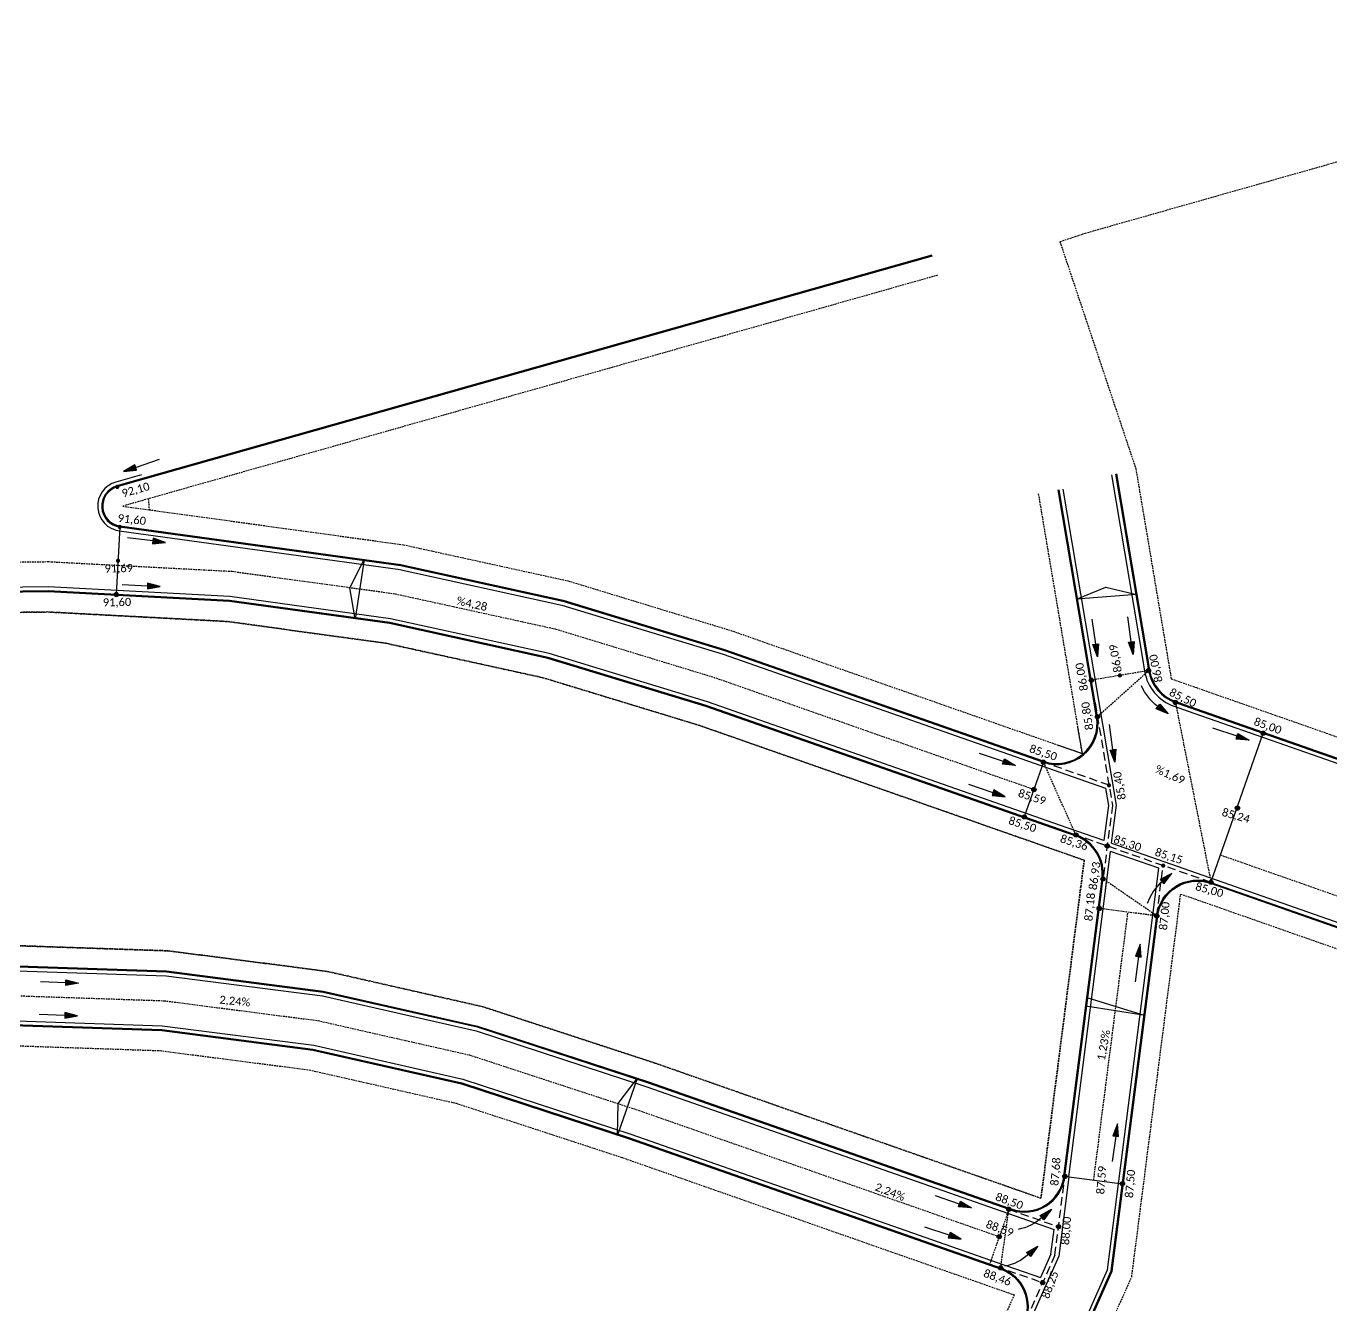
# Model space of a CAD drawing. Header units: metres. Extents: x 2615496 to 2632651, y 4927671 to 4929056.
# Drawn here: x 2625938.8 to 2626134.5, y 4928201.2 to 4928393 of the extents above; entities that cross this region are included whole.
import ezdxf

# ---------------------------------------------------------------- set-up
doc = ezdxf.new("R2010")
doc.units = ezdxf.units.M
doc.header["$MEASUREMENT"] = 0
doc.linetypes.add('HIDDEN', pattern=[0.375, 0.25, -0.125])
doc.linetypes.add('TRAZOS2', pattern=[0.375, 0.25, -0.125])
doc.layers.add('BocaCalle', color=50, linetype='HIDDEN', plot=False)
doc.layers.add('Eje Calle', color=182, linetype='HIDDEN', plot=False)
for name, color, linetype in [('CotaFCC', 6, 'Continuous'), ('Cuneta', 211, 'Continuous'), ('Escurrimiento', 160, 'Continuous'), ('GáliboS', 2, 'Continuous'), ('Manzanas', 134, 'HIDDEN'), ('Pendiente', 10, 'HIDDEN'), ('Quiebre', 212, 'Continuous'), ('Vereda', 3, 'Continuous')]:
    doc.layers.add(name, color=color, linetype=linetype)
doc.styles.get("Standard").update_dxf_attribs({"font": 'CALIBRI.TTF'})

# ---------------------------------------------------------------- blocks, each defined once
blk = doc.blocks.new('Flecha Claudio')
at = {"layer": 'Escurrimiento'}
blk.add_hatch(color=256, dxfattribs=at).paths.add_polyline_path([(-1.99, 0.44), (-1.99, -0.46), (0, 0)])
for points in [[(0, 0), (-1.99, -0.46), (-1.99, 0.44), (0, 0)], [(-1.99, -0.01), (-5.99, -0.01)]]:
    blk.add_lwpolyline(points, dxfattribs=at)
blk = doc.blocks.new('Flecha curva')
at = {"layer": 'Escurrimiento'}
blk.add_hatch(color=256, dxfattribs=at).paths.add_polyline_path([(0, 0), (-1.74, -0.85), (-1.21, -1.52)])
blk.add_lwpolyline([(-1.74, -0.85), (-1.21, -1.52), (0, 0), (-1.74, -0.85)], dxfattribs=at)
blk.add_arc((3.16, -7.02), 7.45, 128.5129, 159.4004, dxfattribs=at)

msp = doc.modelspace()

# ---------------------------------------------------------------- hatches: boundary and pattern name
at = {"layer": 'CotaFCC'}
h = msp.add_hatch(color=256, dxfattribs=at)
edge = h.paths.add_edge_path()
edge.add_arc((2625952.4448, 4928323.8941), 0.3186, 0, 360)
h = msp.add_hatch(color=256, dxfattribs=at)
edge = h.paths.add_edge_path()
edge.add_arc((2625952.83316, 4928317.88712), 0.3186, 0, 360)
h = msp.add_hatch(color=256, dxfattribs=at)
edge = h.paths.add_edge_path()
edge.add_arc((2625952.56483, 4928312.81371), 0.3186, 0, 360)
h = msp.add_hatch(color=256, dxfattribs=at)
edge = h.paths.add_edge_path()
edge.add_arc((2625952.29649, 4928307.74031), 0.3186, 0, 360)
h = msp.add_hatch(color=256, dxfattribs=at)
edge = h.paths.add_edge_path()
edge.add_arc((2626107.12144, 4928296.33699), 0.3186, 0, 360)
h = msp.add_hatch(color=256, dxfattribs=at)
edge = h.paths.add_edge_path()
edge.add_arc((2626098.54224, 4928294.89222), 0.3186, 0, 360)
h = msp.add_hatch(color=256, dxfattribs=at)
edge = h.paths.add_edge_path()
edge.add_arc((2626102.83184, 4928295.6146), 0.3186, 0, 360)
h = msp.add_hatch(color=256, dxfattribs=at)
edge = h.paths.add_edge_path()
edge.add_arc((2626111.15272, 4928291.55414), 0.3186, 0, 360)
h = msp.add_hatch(color=256, dxfattribs=at)
edge = h.paths.add_edge_path()
edge.add_arc((2626099.46421, 4928289.41744), 0.3186, 0, 360)
h = msp.add_hatch(color=256, dxfattribs=at)
edge = h.paths.add_edge_path()
edge.add_arc((2626124.32373, 4928286.94001), 0.3186, 0, 360)
h = msp.add_hatch(color=256, dxfattribs=at)
edge = h.paths.add_edge_path()
edge.add_arc((2626091.36627, 4928282.592), 0.3186, 0, 360)
h = msp.add_hatch(color=256, dxfattribs=at)
edge = h.paths.add_edge_path()
edge.add_arc((2626089.92806, 4928278.48663), 0.3186, 0, 360)
h = msp.add_hatch(color=256, dxfattribs=at)
edge = h.paths.add_edge_path()
edge.add_arc((2626101.19115, 4928279.13178), 0.3186, 0, 360)
h = msp.add_hatch(color=256, dxfattribs=at)
edge = h.paths.add_edge_path()
edge.add_arc((2626088.48985, 4928274.38127), 0.3186, 0, 360)
h = msp.add_hatch(color=256, dxfattribs=at)
edge = h.paths.add_edge_path()
edge.add_arc((2626120.4558, 4928275.70998), 0.3186, 0, 360)
h = msp.add_hatch(color=256, dxfattribs=at)
edge = h.paths.add_edge_path()
edge.add_arc((2626096.22484, 4928271.6715), 0.3186, 0, 360)
h = msp.add_hatch(color=256, dxfattribs=at)
edge = h.paths.add_edge_path()
edge.add_arc((2626100.92347, 4928270.02546), 0.3186, 0, 360)
h = msp.add_hatch(color=256, dxfattribs=at)
edge = h.paths.add_edge_path()
edge.add_arc((2626109.31818, 4928267.08458), 0.3186, 0, 360)
h = msp.add_hatch(color=256, dxfattribs=at)
edge = h.paths.add_edge_path()
edge.add_arc((2626100.29181, 4928265.08708), 0.3186, 0, 360)
h = msp.add_hatch(color=256, dxfattribs=at)
edge = h.paths.add_edge_path()
edge.add_arc((2626116.48795, 4928264.57283), 0.3186, 0, 360)
h = msp.add_hatch(color=256, dxfattribs=at)
edge = h.paths.add_edge_path()
edge.add_arc((2626099.72462, 4928260.65278), 0.3186, 0, 360)
h = msp.add_hatch(color=256, dxfattribs=at)
edge = h.paths.add_edge_path()
edge.add_arc((2626108.35432, 4928259.54897), 0.3186, 0, 360)
h = msp.add_hatch(color=256, dxfattribs=at)
edge = h.paths.add_edge_path()
edge.add_arc((2626094.58424, 4928220.4647), 0.3186, 0, 360)
h = msp.add_hatch(color=256, dxfattribs=at)
edge = h.paths.add_edge_path()
edge.add_arc((2626103.21393, 4928219.36089), 0.3186, 0, 360)
h = msp.add_hatch(color=256, dxfattribs=at)
edge = h.paths.add_edge_path()
edge.add_arc((2626086.173, 4928215.53809), 0.3186, 0, 360)
h = msp.add_hatch(color=256, dxfattribs=at)
edge = h.paths.add_edge_path()
edge.add_arc((2626093.62037, 4928212.92909), 0.3186, 0, 360)
h = msp.add_hatch(color=256, dxfattribs=at)
edge = h.paths.add_edge_path()
edge.add_arc((2626084.73479, 4928211.43273), 0.3186, 0, 360)
h = msp.add_hatch(color=256, dxfattribs=at)
edge = h.paths.add_edge_path()
edge.add_arc((2626084.94277, 4928206.75065), 0.3186, 0, 360)
h = msp.add_hatch(color=256, dxfattribs=at)
edge = h.paths.add_edge_path()
edge.add_arc((2626091.24334, 4928204.54341), 0.3186, 0, 360)

# ---------------------------------------------------------------- linework, layer by layer
at = {"layer": 'BocaCalle'}
for p, q in [((2626107.12144, 4928296.33699), (2626098.54224, 4928294.89222)), ((2626099.46421, 4928289.41744), (2626107.12144, 4928296.33699)), ((2626111.15272, 4928291.55414), (2626116.48795, 4928264.57283)), ((2626096.22484, 4928271.6715), (2626091.36627, 4928282.592)), ((2626108.35432, 4928259.54897), (2626100.29181, 4928265.08708)), ((2626108.35432, 4928259.54897), (2626099.72462, 4928260.65278)), ((2626086.173, 4928215.53809), (2626083.29657, 4928207.32736)), ((2626084.94277, 4928206.75065), (2626086.173, 4928215.53809))]:
    msp.add_line(p, q, dxfattribs=at)
at = {"layer": 'CotaFCC'}
for centre in [(2625952.29649, 4928307.74031), (2626107.12144, 4928296.33699), (2626098.54224, 4928294.89222), (2626111.15272, 4928291.55414), (2626099.46421, 4928289.41744), (2626124.32373, 4928286.94001), (2626091.36627, 4928282.592), (2626089.92806, 4928278.48663), (2626088.48985, 4928274.38127), (2626120.4558, 4928275.70998), (2626096.22484, 4928271.6715), (2626100.92347, 4928270.02546), (2626100.92347, 4928270.02546), (2626100.29181, 4928265.08708), (2626116.48795, 4928264.57283), (2626099.72462, 4928260.65278), (2626108.35432, 4928259.54897), (2626094.58424, 4928220.4647), (2626103.21393, 4928219.36089), (2626086.173, 4928215.53809), (2626093.62037, 4928212.92909), (2626084.73479, 4928211.43273), (2626084.94277, 4928206.75065), (2626091.24334, 4928204.54341)]:
    msp.add_circle(centre, 0.3186, dxfattribs=at)
at = {"layer": 'Cuneta'}
for p, q in [((2625956.08888, 4928325.70607), (2625952.24036, 4928324.61569)), ((2626101.56492, 4928325.71938), (2626106.15976, 4928298.43453)), ((2626102.30966, 4928276.1338), (2626094.32449, 4928323.5509)), ((2625952.75137, 4928317.29272), (2625956.71403, 4928316.74742)), ((2625956.71403, 4928316.74742), (2625994.87917, 4928311.49559)), ((2625994.58702, 4928311.54764), (2626019.14295, 4928306.16199)), ((2625942.11098, 4928308.87987), (2625901.09744, 4928308.34332)), ((2625969.33535, 4928307.43995), (2625942.11098, 4928308.87987)), ((2625993.41543, 4928304.12633), (2625969.33535, 4928307.43995)), ((2626019.14295, 4928306.16199), (2626043.31398, 4928298.79016)), ((2626017.24259, 4928298.90052), (2625993.41543, 4928304.12633)), ((2626040.97921, 4928291.66118), (2626017.24259, 4928298.90052)), ((2626043.31398, 4928298.79016), (2626100.66057, 4928278.70022)), ((2626106.15976, 4928298.43453), (2626106.52977, 4928296.23735)), ((2626094.94018, 4928272.75731), (2626040.97921, 4928291.66118)), ((2626110.95434, 4928290.98788), (2626113.05716, 4928290.25121)), ((2626113.05716, 4928290.25121), (2626222.58147, 4928251.88212)), ((2626100.66057, 4928278.70022), (2626101.09681, 4928276.10977)), ((2626101.09681, 4928276.10977), (2626100.42235, 4928270.83676)), ((2626101.58024, 4928270.43113), (2626102.30966, 4928276.1338)), ((2626100.42235, 4928270.83676), (2626094.94018, 4928272.75731)), ((2626095.17939, 4928220.38858), (2626101.42458, 4928269.21415)), ((2626108.66141, 4928266.67891), (2626101.42458, 4928269.21415)), ((2626101.58024, 4928270.43113), (2626179.68308, 4928243.06976)), ((2626100.68759, 4928263.45225), (2626100.88696, 4928265.01096)), ((2626100.95702, 4928206.44524), (2626108.66141, 4928266.67891)), ((2625916.0629, 4928252.0472), (2625959.78215, 4928250.56056)), ((2625959.78215, 4928250.56056), (2625983.22564, 4928247.53038)), ((2625983.22564, 4928247.53038), (2626006.28078, 4928242.29952)), ((2625919.33964, 4928244.43144), (2625959.17264, 4928243.07695)), ((2625959.17264, 4928243.07695), (2625981.91227, 4928240.13775)), ((2626006.28078, 4928242.29952), (2626031.89171, 4928233.91843)), ((2625981.91227, 4928240.13775), (2626004.2804, 4928235.06276)), ((2626004.2804, 4928235.06276), (2626029.4853, 4928226.81454)), ((2626031.89171, 4928233.91843), (2626092.96359, 4928212.52343)), ((2626029.4853, 4928226.81454), (2626084.43954, 4928207.5627)), ((2626085.97463, 4928214.97184), (2626086.25223, 4928214.87458)), ((2626092.48948, 4928208.81679), (2626092.96359, 4928212.52343)), ((2626092.48948, 4928208.81679), (2626090.92007, 4928205.29241)), ((2626078.66979, 4928156.39553), (2626100.95702, 4928206.44524)), ((2626084.43954, 4928207.5627), (2626090.92007, 4928205.29241))]:
    msp.add_line(p, q, dxfattribs=at)
msp.add_lwpolyline([(2626095.17939, 4928220.38858), (2626093.65742, 4928208.48968), (2626088.77329, 4928197.52154)], dxfattribs=at)
for centre, radius, start, end in [((2625953.26258, 4928321.00771), 3.75, 105.8186376, 262.1648391), ((2626113.18605, 4928297.35828), 6.75, 189.559077, 250.6933715)]:
    msp.add_arc(centre, radius, start, end, dxfattribs=at)
at = {"layer": 'Eje Calle'}
for p, q in [((2626117.92617, 4928268.6782), (2626160.38221, 4928253.80479)), ((2626098.89908, 4928219.9128), (2626104.03947, 4928260.10087))]:
    msp.add_line(p, q, dxfattribs=at)
for points in [[(2625952.52624, 4928312.08424), (2625942.18556, 4928312.63117), (2625907.66425, 4928312.17955)], [(2626089.92806, 4928278.48663), (2626042.14659, 4928295.22567), (2626018.19277, 4928302.53126), (2625994.07375, 4928307.82108), (2625969.69062, 4928311.1764), (2625952.52624, 4928312.08424)], [(2625933.85724, 4928247.68995), (2625959.47739, 4928246.81876), (2625982.56896, 4928243.83407), (2626005.28059, 4928238.68114), (2626030.68851, 4928230.36649), (2626084.73479, 4928211.43273)]]:
    msp.add_lwpolyline(points, dxfattribs=at)
at = {"layer": 'Escurrimiento', "linetype": 'TRAZOS2', "ltscale": 5}
for p, q in [((2626099.11561, 4928291.48748), (2626101.70324, 4928276.12178)), ((2626101.19339, 4928279.14931), (2626091.36627, 4928282.592)), ((2626101.70324, 4928276.12178), (2626100.33223, 4928265.40311)), ((2626116.48795, 4928264.57283), (2626094.7418, 4928272.19105)), ((2626108.35432, 4928259.54897), (2626109.31818, 4928267.08458)), ((2626093.07345, 4928208.65323), (2626094.58422, 4928220.46457)), ((2626086.173, 4928215.53809), (2626093.62037, 4928212.92909)), ((2626093.07345, 4928208.65323), (2626088.35478, 4928198.05666)), ((2626084.24117, 4928206.99644), (2626091.24334, 4928204.54341))]:
    msp.add_line(p, q, dxfattribs=at)
at = {"layer": 'GáliboS'}
for points in [[(2625989.4628, 4928312.99724), (2625988.12107, 4928304.09781), (2625987.34886, 4928308.76509), (2625989.4628, 4928312.99724)], [(2626105.3133, 4928307.75988), (2626096.34013, 4928307.06544), (2626100.71411, 4928308.86769), (2626105.3133, 4928307.75988)], [(2626106.59151, 4928244.60958), (2626097.6975, 4928245.98678), (2626097.86752, 4928247.316), (2626106.59151, 4928244.60958)], [(2626030.44306, 4928235.17437), (2626027.47551, 4928226.67769), (2626027.58152, 4928231.40723), (2626030.44306, 4928235.17437)]]:
    msp.add_lwpolyline(points, dxfattribs=at)
at = {"layer": 'Manzanas'}
for p, q in [((2626075.48318, 4928355.63559), (2625957.1111, 4928322.09808)), ((2625957.1111, 4928322.09808), (2625953.26258, 4928321.00771)), ((2625957.1111, 4928322.09808), (2625957.22524, 4928320.46241)), ((2625953.26258, 4928321.00771), (2625957.22524, 4928320.46241)), ((2625957.22524, 4928320.46241), (2625995.39039, 4928315.21058))]:
    msp.add_line(p, q, dxfattribs=at)
at = {"layer": 'Manzanas', "linetype": 'ByBlock', "ltscale": 2}
for p, q in [((2626097.20145, 4928283.88549), (2626096.5372, 4928287.82995)), ((2626093.4264, 4928285.20799), (2626097.20145, 4928283.88549))]:
    msp.add_line(p, q, dxfattribs=at)
at = {"layer": 'Manzanas'}
for points in [[(2626227.59636, 4928254.09874), (2626227.40351, 4928258.09408), (2626224.19303, 4928324.6074), (2626208.35239, 4928389.12563), (2626207.39863, 4928393.01025), (2626203.55011, 4928391.91988), (2626097.62772, 4928361.90965), (2626093.83806, 4928360.64318), (2626095.04704, 4928357.02552), (2626105.22399, 4928326.57287), (2626109.85769, 4928299.05728), (2626110.52195, 4928295.11282), (2626114.297, 4928293.79032), (2626223.82131, 4928255.42123), (2626227.59636, 4928254.09874)], [(2625995.39039, 4928315.21058), (2626020.09313, 4928309.79273), (2626044.48136, 4928302.35466), (2626093.4264, 4928285.20799), (2626097.20145, 4928283.88549), (2626096.5372, 4928287.82995), (2626090.62656, 4928322.92816)], [(2626080.77074, 4928151.8951), (2626104.60682, 4928205.42302), (2626111.94904, 4928262.82522), (2626160.19454, 4928245.92362), (2626153.27084, 4928191.79341), (2626128.11787, 4928135.30822), (2626124.34282, 4928136.63071), (2626084.54579, 4928150.57261), (2626080.77074, 4928151.8951)], [(2625929.95156, 4928240.31842), (2625958.86788, 4928239.33515), (2625981.25559, 4928236.44143), (2626003.28021, 4928231.44438), (2626028.2821, 4928223.2626), (2626083.19971, 4928204.02359), (2626086.97476, 4928202.70109), (2626085.34759, 4928199.04701), (2626066.56671, 4928156.87142), (2626062.79157, 4928158.19366), (2625998.26925, 4928180.7927), (2625938.5748, 4928194.41274), (2625929.95156, 4928240.31842)]]:
    msp.add_lwpolyline(points, dxfattribs=at)
for points in [[(2625983.88233, 4928251.2267), (2625960.0869, 4928254.30236), (2625926.92653, 4928255.42996), (2625914.57517, 4928280.8644), (2625904.78719, 4928301.02023), (2625903.03986, 4928304.61841), (2625942.03639, 4928305.12858), (2625968.98009, 4928303.7035), (2625992.75711, 4928300.43158), (2626016.29241, 4928295.26978), (2626039.81182, 4928288.09669), (2626093.70034, 4928269.2182), (2626097.47539, 4928267.8957), (2626096.96789, 4928263.92803), (2626091.49701, 4928221.15613), (2626090.98951, 4928217.18845), (2626087.21446, 4928218.51095), (2626033.09492, 4928237.47037), (2626007.28097, 4928245.9179)], [(2626039.81182, 4928288.09669), (2626016.29241, 4928295.26978), (2625992.75711, 4928300.43158), (2625968.98009, 4928303.7035), (2625942.03639, 4928305.12858), (2625907.03951, 4928304.67073), (2625903.03986, 4928304.61841), (2625904.78719, 4928301.02023), (2625925.1792, 4928259.02813), (2625926.92653, 4928255.42996), (2625960.0869, 4928254.30236), (2625983.88233, 4928251.2267), (2626007.28097, 4928245.9179), (2626033.09492, 4928237.47037), (2626087.21446, 4928218.51095), (2626090.98951, 4928217.18845), (2626096.96789, 4928263.92803), (2626097.47539, 4928267.8957), (2626093.70034, 4928269.2182)]]:
    msp.add_lwpolyline(points, close=True, dxfattribs=at)
at = {"layer": 'Quiebre'}
for p, q in [((2625952.83316, 4928317.88712), (2625952.29649, 4928307.74031)), ((2626116.48795, 4928264.57283), (2626124.32373, 4928286.94001)), ((2626091.36627, 4928282.592), (2626088.48985, 4928274.38127)), ((2626094.43545, 4928220.48373), (2626103.21393, 4928219.36089))]:
    msp.add_line(p, q, dxfattribs=at)
at = {"layer": 'Vereda'}
for points in [[(2626074.62451, 4928358.6663), (2625956.25243, 4928325.12879), (2625952.40391, 4928324.03842, 0.812288256), (2625952.83316, 4928317.88712), (2625956.79582, 4928317.34182), (2625994.96097, 4928312.08998)], [(2626074.6654, 4928358.52198), (2625956.29332, 4928324.98447), (2625952.4448, 4928323.8941, 0.812288256), (2625952.85361, 4928318.03572), (2625956.81627, 4928317.49042), (2625994.98142, 4928312.23858)], [(2626102.15659, 4928325.81902), (2626106.75143, 4928298.53417), (2626107.12144, 4928296.33699, 0.273260917), (2626111.15272, 4928291.55414), (2626113.25554, 4928290.81747), (2626222.77985, 4928252.44838), (2626223.75283, 4928252.10752, 0.53210157), (2626230.59955, 4928257.21619), (2626230.54985, 4928258.24595)], [(2626102.30451, 4928325.84393), (2626106.89935, 4928298.55908), (2626107.26936, 4928296.36189, 0.273260917), (2626111.20231, 4928291.69571), (2626113.30513, 4928290.95903), (2626222.82944, 4928252.58994), (2626223.80243, 4928252.24908, 0.53210157), (2626230.44973, 4928257.20895), (2626230.40002, 4928258.23872)], [(2625994.71556, 4928312.13371), (2626019.29498, 4928306.74291), (2626043.50076, 4928299.36048), (2626091.36627, 4928282.592, 0.570769972), (2626099.46421, 4928289.41744), (2626093.73282, 4928323.45126)], [(2625994.7477, 4928312.28023), (2626019.33299, 4928306.88814), (2626043.54745, 4928299.50306), (2626091.41587, 4928282.73357, 0.570769972), (2626099.3163, 4928289.39253), (2626093.58491, 4928323.42635)], [(2626131.98266, 4928136.61247, -0.390402181), (2626124.51779, 4928133.39065), (2626123.35095, 4928133.79942), (2626083.55392, 4928147.74132), (2626082.85231, 4928147.98711, -0.438432726), (2626079.35493, 4928156.09044), (2626101.68698, 4928206.24079), (2626108.50311, 4928259.52994, -0.477069828), (2626116.43836, 4928264.43127), (2626158.8944, 4928249.55786, -0.354032127), (2626162.86217, 4928243.13403), (2626156.19068, 4928190.97563), (2626131.98266, 4928136.61247)], [(2626084.89318, 4928206.60909, -0.438432737), (2626088.39056, 4928198.50576), (2626088.08815, 4928197.82664), (2626070.43142, 4928158.1755, -0.390383316), (2626062.96693, 4928154.95355), (2626061.79989, 4928155.36231), (2625997.43711, 4928177.90547), (2625939.82538, 4928191.05031, -0.298628062), (2625935.26319, 4928195.79227), (2625927.69429, 4928236.08522, -0.48012016), (2625933.79506, 4928243.18946), (2625959.11169, 4928242.32859), (2625981.78093, 4928239.39849), (2626004.08036, 4928234.33909), (2626029.24466, 4928226.10415), (2626084.19158, 4928206.85488), (2626084.89318, 4928206.60909)]]:
    msp.add_lwpolyline(points, format="xyb", dxfattribs=at)
for points in [[(2626017.09056, 4928298.3196), (2625993.3101, 4928303.53517), (2625969.27851, 4928306.84212), (2625942.09904, 4928308.27967), (2625907.72115, 4928307.82992, 0.549484235), (2625902.26941, 4928298.99393), (2625922.34564, 4928257.65211), (2625923.3032, 4928255.68026, 0.27803196), (2625928.62639, 4928252.22033), (2625959.83091, 4928251.15925), (2625983.33071, 4928248.12179), (2626006.44081, 4928242.87846), (2626032.08422, 4928234.48674), (2626086.173, 4928215.53809), (2626086.4506, 4928215.44084, 0.477069837), (2626094.58424, 4928220.4647), (2626100.09244, 4928263.52837), (2626100.29181, 4928265.08708, 0.354032121), (2626096.22484, 4928271.6715), (2626094.7418, 4928272.19105), (2626040.79243, 4928291.09086)], [(2626017.05255, 4928298.17437), (2625993.28377, 4928303.38738), (2625969.2643, 4928306.69266), (2625942.09606, 4928308.12961), (2625907.72312, 4928307.67993, 0.549484235), (2625902.40434, 4928299.05945), (2625922.48058, 4928257.71763), (2625923.43813, 4928255.74579, 0.27803196), (2625928.63148, 4928252.37025), (2625959.8431, 4928251.30892), (2625983.35698, 4928248.26965), (2626006.48082, 4928243.0232), (2626032.13235, 4928234.62882), (2626086.22259, 4928215.67966), (2626086.5002, 4928215.58241, 0.477069837), (2626094.43545, 4928220.48373), (2626099.94365, 4928263.5474), (2626100.14302, 4928265.10611, 0.354032121), (2626096.17525, 4928271.52994), (2626094.69221, 4928272.04948), (2626040.74573, 4928290.94828)], [(2626132.11968, 4928136.55145, -0.390402181), (2626124.4682, 4928133.24909), (2626123.30135, 4928133.65786), (2626083.50432, 4928147.59975), (2626082.80272, 4928147.84554, -0.438432726), (2626079.2179, 4928156.15146), (2626101.54099, 4928206.28168), (2626108.35432, 4928259.54897, -0.477069828), (2626116.48795, 4928264.57283), (2626158.94399, 4928249.69942, -0.354032127), (2626163.01096, 4928243.115), (2626156.33667, 4928190.93475)], [(2626084.94277, 4928206.75065, -0.438432737), (2626088.52759, 4928198.44474), (2626088.22518, 4928197.76562), (2626070.56845, 4928158.11449, -0.390383316), (2626062.91734, 4928154.81199), (2626061.7503, 4928155.22074), (2625997.3955, 4928177.76111), (2625939.79201, 4928190.90407, -0.298628062), (2625935.11577, 4928195.76458), (2625927.54687, 4928236.05753, -0.48012016), (2625933.80015, 4928243.33938), (2625959.12388, 4928242.47826), (2625981.8072, 4928239.54634), (2626004.12037, 4928234.48382), (2626029.29279, 4928226.24623), (2626084.24117, 4928206.99644)]]:
    msp.add_lwpolyline(points, format="xyb", close=True, dxfattribs=at)

# ---------------------------------------------------------------- block references
at = {"layer": 'Escurrimiento'}
for p, xscale, yscale, zscale, rotation in [((2625953.40714, 4928326.20316, -0.00007), -0.9538932843795461, 0.9538932843795463, 0.9538932843795465, 19.0413985441789), ((2625959.67575, 4928315.54488, 0.00003), -0.9538932843795461, 0.9538932843795463, 0.9538932843795465, 172.7451570691794), ((2625958.88676, 4928308.93069, 0.00003), -0.9538932843795462, 0.9538932843795465, 0.9538932843795465, 177.4323783761383), ((2626099.47958, 4928298.41826, -0.00008), 0.9538932843795459, 0.9538932843795462, 0.9538932843795461, 277.9204889825205), ((2626104.81106, 4928298.76642, -0.00008), 0.9538932843795459, 0.9538932843795462, 0.9538932843795461, 277.9204889825205), ((2626102.05627, 4928282.59022, -0.00008), 0.9538932843795459, 0.9538932843795462, 0.9538932843795461, 277.9204889825205), ((2626122.19761, 4928285.88862, 0.00003), 0.9538932843795459, 0.9538932843795462, 0.9538932843795461, 341.4467772351078), ((2626087.16535, 4928282.09124, 0.00003), 0.9538932843795459, 0.9538932843795462, 0.9538932843795461, 341.4467772351078), ((2626085.60197, 4928277.41697, 0), -0.9538932843795463, 0.9538932843795463, 0.9538932843795465, 161.5667152952519), ((2626105.87278, 4928255.31002, 0.00009), -0.9538932843795461, 0.9538932843795463, 0.9538932843795465, 262.3611016339549), ((2625946.63377, 4928249.46731, 0.00005), 0.953893284379546, 0.9538932843795463, 0.9538932843795461, 358.0872395395737), ((2625946.47441, 4928244.5411, 0.00002), -0.9538932843795465, 0.9538932843795465, 0.9538932843795465, 178.2071775997178), ((2626102.45703, 4928228.37791, 0.00009), -0.9538932843795461, 0.9538932843795463, 0.9538932843795465, 262.3611016339549), ((2626080.57227, 4928215.72876, 0.00003), 0.9538932843795459, 0.9538932843795462, 0.9538932843795461, 341.4467772351078), ((2626079.0089, 4928211.05449, 0), -0.9538932843795463, 0.9538932843795463, 0.9538932843795465, 161.5667152952519)]:
    msp.add_blockref('Flecha Claudio', p, dxfattribs=dict(at, xscale=xscale, yscale=yscale, zscale=zscale, rotation=rotation))
at = {"layer": 'Escurrimiento', "xscale": -1}
for p, rotation in [((2626110.06432, 4928289.83361), 182.3693748371328), ((2626092.55041, 4928215.53886), 260.3066776794118), ((2626090.54105, 4928210.01), 260.3066776794118)]:
    msp.add_blockref('Flecha curva', p, dxfattribs=dict(at, rotation=rotation))
at = {"layer": 'Escurrimiento', "rotation": 1.666466807741425}
msp.add_blockref('Flecha curva', (2626110.60275, 4928265.89934), dxfattribs=at)

# ---------------------------------------------------------------- texts
at = {"layer": 'CotaFCC'}
for s, rotation, p in [('92,10', 15.8395424, (2625953.31763, 4928322.30563)), ('91,60', 353.4984936, (2625952.46167, 4928318.64523)), ('91,69', 1.2787906, (2625950.56405, 4928311.03203)), ('91,60', 1.2787906, (2625950.29571, 4928305.95863)), ('86,09', 100.3490907, (2626103.12853, 4928296.17484)), ('86,00', 102.0283994, (2626109.24504, 4928294.70363)), ('86,00', 100.3490907, (2626098.06094, 4928293.40514)), ('85,50', 333.5775288, (2626110.11363, 4928292.67958)), ('85,80', 99.0403485, (2626098.86444, 4928287.52507)), ('85,00', 340.227389, (2626122.80199, 4928288.21426)), ('85,50', 341.4487486, (2626089.13373, 4928284.14672)), ('85,40', 100.3505374, (2626103.73292, 4928277.07549)), ('85,59', 342.0082257, (2626087.45138, 4928277.46509)), ('85,24', 344.3215019, (2626118.02237, 4928274.5893)), ('85,50', 342.0082257, (2626086.01316, 4928273.35972)), ('85,36', 342.2004617, (2626093.7516, 4928270.64166)), ('85,30', 341.6172396, (2626101.7647, 4928270.54234)), ('85,15', 341.6172396, (2626107.96369, 4928268.62949)), ('86,93', 82.2687966, (2626099.33731, 4928263.36545)), ('87,18', 84.2563061, (2626098.69106, 4928258.70817)), ('85,00', 344.3215019, (2626114.05452, 4928263.45215)), ('87,00', 84.550937, (2626109.88934, 4928257.35324)), ('87,68', 85.156219, (2626093.5816, 4928219.01109)), ('87,59', 85.4578735, (2626100.46866, 4928217.74164)), ('87,50', 85.4578735, (2626104.78351, 4928217.18974)), ('88,50', 340.2033867, (2626084.04671, 4928216.92487)), ('88,00', 85.856644, (2626095.1944, 4928210.14209)), ('88,59', 340.2033867, (2626082.6085, 4928212.8195)), ('88,46', 340.008328, (2626082.24653, 4928205.46856)), ('88,25', 69.2386317, (2626092.14402, 4928202.02026))]:
    msp.add_text(s, height=1.2, rotation=rotation, dxfattribs=at).set_placement(p)
at = {"layer": 'Pendiente'}
for s, rotation, p in [('%%%4,28', 347.3871692, (2626003.25729, 4928306.26669)), ('%%%1,69', 336.7267238, (2626107.97852, 4928281.08284)), ('2,24%%%', 354.3262999, (2625967.72775, 4928246.40558)), ('1,23%%%', 79.5915607, (2626100.55712, 4928237.76723)), ('2,24%%%', 338.7971744, (2626065.9816, 4928218.42263, -0.00001))]:
    msp.add_text(s, height=1.2, rotation=rotation, dxfattribs=at).set_placement(p)

doc.saveas('drawing.dxf')
